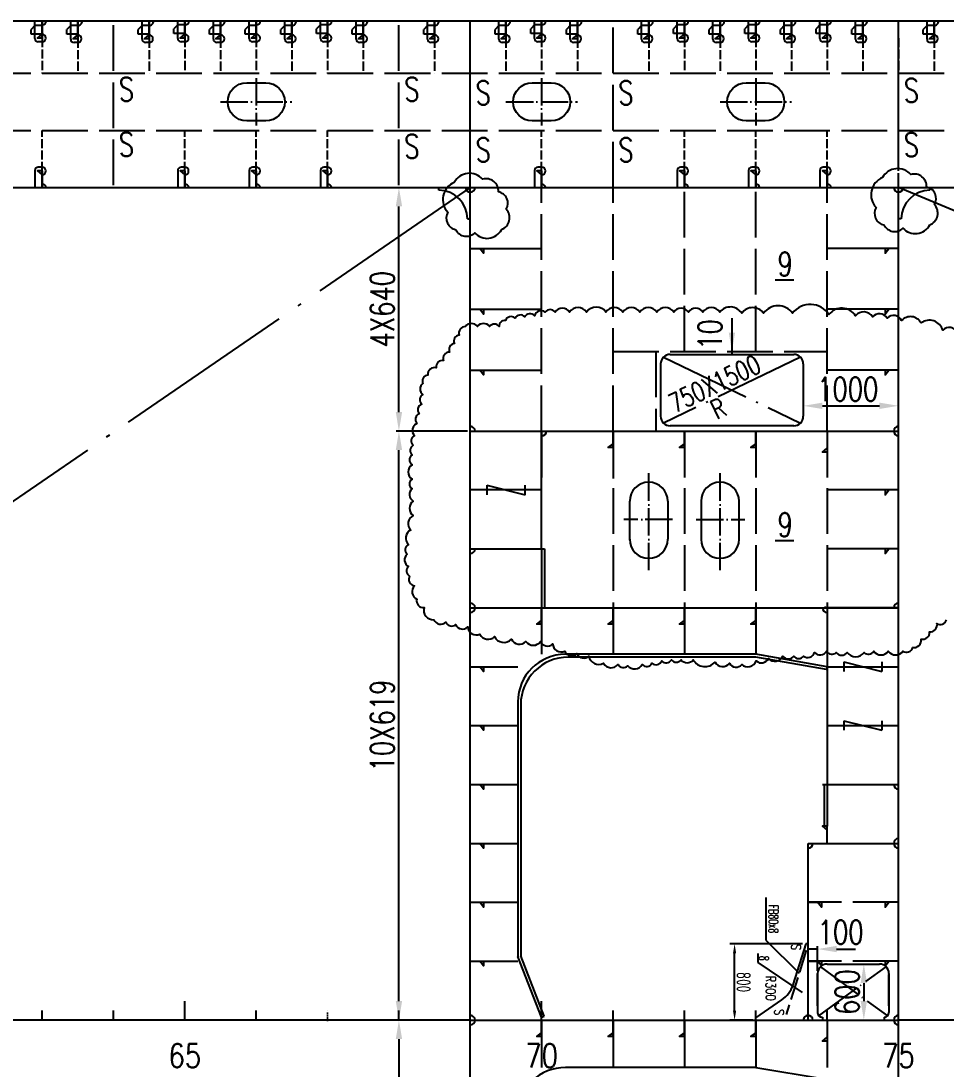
# Model space of a CAD drawing. Extents: x 373818 to 563892, y 592057 to 634257.
# Drawn here: x 472228 to 481950, y 615705 to 626720 of the extents above; entities that cross this region are included whole.
import ezdxf
from ezdxf.enums import TextEntityAlignment as Align

# ---------------------------------------------------------------- set-up
doc = ezdxf.new("R2010")
doc.units = 0
doc.header["$LTSCALE"] = 40
doc.header["$MEASUREMENT"] = 0
for name, pattern in [('ACAD_ISO02W100', [15, 12, -3]), ('ACAD_ISO04W100', [30.5, 24, -3, 0.5, -3]), ('DOT106', [0.6, 0, -0.6])]:
    doc.linetypes.add(name, pattern=pattern)
doc.layers.get('0').update_dxf_attribs({"linetype": 'CONTINUOUS'})
doc.layers.get('DEFPOINTS').update_dxf_attribs({"linetype": 'CONTINUOUS'})
for name, color, linetype in [('01CONTINUOUS', 2, 'CONTINUOUS'), ('16LOCK', 9, 'DOT106'), ('C-CEN', 4, 'ACAD_ISO04W100'), ('C-CON', 4, 'CONTINUOUS'), ('C-DAS', 4, 'ACAD_ISO02W100'), ('FRAME', 7, 'CONTINUOUS'), ('MODIFY', 7, 'CONTINUOUS'), ('Y-CON', 2, 'CONTINUOUS'), ('Y-DAS', 2, 'ACAD_ISO02W100')]:
    doc.layers.add(name, color=color, linetype=linetype)
doc.styles.add('isocp', font='isocp.shx', dxfattribs={"width": 0.75, "height": 150, "bigfont": 'hzdx.shx'})
doc.styles.add('ROMANS', font='romans.shx', dxfattribs={"width": 0.75, "height": 250, "bigfont": 'hzdx.shx'})
doc.dimstyles.new('DM-100', dxfattribs={"dimscale": 0, "dimtxt": 250, "dimasz": 200, "dimexe": 30, "dimexo": 30, "dimgap": 50, "dimtad": 1, "dimdec": 0, "dimzin": 0, "dimdsep": 46, "dimtxsty": 'ROMANS', "dimcen": 0, "dimclrd": 1, "dimclre": 1, "dimclrt": 1, "dimadec": 0, "dimazin": 0, "dimtfac": 1, "dimtdec": 0, "dimtmove": 0, "dimatfit": 3, "dimfxl": 1, "dimtolj": 1, "dimtzin": 0, "dimarcsym": 0})
doc.dimstyles.new('DM-50', dxfattribs={"dimscale": 50, "dimtxt": 1, "dimasz": 2.5, "dimexe": 1, "dimexo": 1, "dimgap": 1, "dimtad": 1, "dimdec": 0, "dimdsep": 46, "dimtxsty": 'ROMANS', "dimblk1": 'CLOSEDBLANK', "dimblk2": 'CLOSEDBLANK', "dimcen": 0, "dimclrd": 1, "dimclre": 1, "dimclrt": 1, "dimadec": 0, "dimazin": 0, "dimtfac": 1, "dimtdec": 0, "dimtmove": 0, "dimatfit": 3, "dimldrblk": 'CLOSEDBLANK', "dimfxl": 1, "dimtolj": 1, "dimarcsym": 0})

# ---------------------------------------------------------------- blocks, each defined once
blk = doc.blocks.new('A$C3512239F')
at = {"color": 7, "linetype": 'Continuous'}
for p, q in [((475, 450), (275, 450)), ((275, 50), (475, 50))]:
    blk.add_line(p, q, dxfattribs=at)
at = {"color": 7, "linetype": 'ACAD_ISO04W100', "ltscale": 0.3}
for p, q in [((375, 0), (375, 500)), ((0, 250), (750, 250))]:
    blk.add_line(p, q, dxfattribs=at)
at = {"color": 7, "linetype": 'Continuous'}
for centre, start, end in [((275, 250), 90, 270), ((475, 250), 270, 90)]:
    blk.add_arc(centre, 200, start, end, dxfattribs=at)
blk = doc.blocks.new('*D59')
at = {"color": 1, "linetype": 'ByBlock', "transparency": 16777216}
for p, q in [((476920, 623554), (476170, 623554)), ((476200, 617564), (476200, 623354))]:
    blk.add_line(p, q, dxfattribs=at)
for points in [[(476167, 623354), (476234, 623354), (476200, 623554)], [(476167, 617564), (476234, 617564), (476200, 617364)]]:
    blk.add_solid(points, dxfattribs=at)
at = {"layer": 'DEFPOINTS', "color": 0, "linetype": 'ByBlock', "transparency": 16777216}
for p in [(476200, 623554), (476950, 623554), (476200, 617364)]:
    blk.add_point(p, dxfattribs=at)
at = {"color": 1, "linetype": 'ByBlock', "transparency": 16777216, "insert": (476025, 620459), "char_height": 250, "attachment_point": 5, "rotation": 90, "style": 'ROMANS'}
blk.add_mtext('\\A1;10X619', dxfattribs=at)
blk = doc.blocks.new('*D60')
at = {"color": 1, "linetype": 'ByBlock', "transparency": 16777216}
blk.add_line((476200, 623754), (476200, 625914), dxfattribs=at)
for points in [[(476167, 625914), (476234, 625914), (476200, 626114)], [(476167, 623754), (476234, 623754), (476200, 623554)]]:
    blk.add_solid(points, dxfattribs=at)
at = {"layer": 'DEFPOINTS', "color": 0, "linetype": 'ByBlock', "transparency": 16777216}
for p in [(476200, 626114), (476200, 626114), (476200, 623554)]:
    blk.add_point(p, dxfattribs=at)
at = {"color": 1, "linetype": 'ByBlock', "transparency": 16777216, "insert": (476025, 624834), "char_height": 250, "attachment_point": 5, "rotation": 90, "style": 'ROMANS'}
blk.add_mtext('\\A1;4X640', dxfattribs=at)
blk = doc.blocks.new('*D62')
at = {"color": 1, "linetype": 'ByBlock', "transparency": 16777216}
for p, q in [((476200, 617164), (476200, 611374)), ((476920, 611174), (476170, 611174))]:
    blk.add_line(p, q, dxfattribs=at)
for points in [[(476167, 617164), (476234, 617164), (476200, 617364)], [(476167, 611374), (476234, 611374), (476200, 611174)]]:
    blk.add_solid(points, dxfattribs=at)
at = {"layer": 'DEFPOINTS', "color": 0, "linetype": 'ByBlock', "transparency": 16777216}
for p in [(476200, 617364), (476200, 611174), (476950, 611174)]:
    blk.add_point(p, dxfattribs=at)
at = {"color": 1, "linetype": 'ByBlock', "transparency": 16777216, "insert": (476025, 614269), "char_height": 250, "attachment_point": 5, "rotation": 90, "style": 'ROMANS'}
blk.add_mtext('\\A1;10X619', dxfattribs=at)
blk = doc.blocks.new('*D234')
at = {"color": 0, "lineweight": -2, "transparency": 16777216}
for p, q in [((714948, 702720), (714948, 701958)), ((715748, 702200), (715748, 701958)), ((715648, 702008), (715048, 702008))]:
    blk.add_line(p, q, dxfattribs=at)
at = {"color": 0, "transparency": 16777216}
for points in [[(715048, 702025), (715048, 701991), (714948, 702008)], [(715648, 702025), (715648, 701991), (715748, 702008)]]:
    blk.add_solid(points, dxfattribs=at)
at = {"layer": 'DEFPOINTS', "color": 0, "transparency": 16777216}
for p in [(714948, 702750), (715748, 702230), (714948, 702008)]:
    blk.add_point(p, dxfattribs=at)
at = {"color": 0, "transparency": 16777216, "insert": (715348, 702103), "char_height": 150, "attachment_point": 5, "style": 'isocp'}
blk.add_mtext('\\A1;800', dxfattribs=at)
blk = doc.blocks.new('_CLOSEDBLANK')
at = {"color": 0, "linetype": 'ByBlock'}
for p, q in [((-1, 0.2), (0, 0)), ((-1, 0.2), (-1, -0.2)), ((0, 0), (-1, -0.2))]:
    blk.add_line(p, q, dxfattribs=at)
blk = doc.blocks.new('A$C228C6B16')
for p, q in [((488.8, 822.2), (488.8, 797.2)), ((488.8, 797.2), (919.2, 662.7)), ((449.4, 378.1), (795.2, 727.7)), ((684.2, 293.6), (997.8, 758.4)), ((1263.8, 272.2), (1077.6, 545.4)), ((0, 378.1), (449.4, 378.1)), ((589.1, 293.6), (684.2, 293.6)), ((1288.8, 272.2), (1263.8, 272.2))]:
    blk.add_line(p, q)
for centre, radius, start, end in [((1288.8, 822.2), 50, 180, 270), ((829.7, 376.4), 300, 34.28688, 72.64598)]:
    blk.add_arc(centre, radius, start, end)
at = {"layer": 'C-DAS', "ltscale": 0.5}
blk.add_line((555.7, 802.5), (1229.4, 592), dxfattribs=at)
at = {"style": 'ROMANS'}
for s, width, p in [('S', 0.75, (522.7, 696.8)), ('S', 0.75, (1208, 518.4)), ('FB80x8', 0.6, (227.2, 458.2)), ('R300', 0.75, (954, 429.6)), ('8', 0.6, (639.5, 358.9))]:
    blk.add_text(s, height=100, dxfattribs=dict(at, width=width)).set_placement(p, align=Align.MIDDLE_CENTER)
dim = blk.add_linear_dim(base=(488.8, 50), p1=(1288.8, 272.2), p2=(488.8, 792.2), dimstyle='DM-50', override={"dimscale": 1})
dim.commit()
dim.dimension.update_dxf_attribs({"geometry": '*D234', "text_midpoint": (888.8, 145), "insert": (-714458.9, -701958.1)})

msp = doc.modelspace()

# ---------------------------------------------------------------- linework, layer by layer
at = {"color": 7, "ltscale": 0.2}
for p, q in [((472375.3, 626671.7), (472335.3, 626631.7)), ((472335.3, 626582.2), (472335.3, 626631.7)), ((472375.3, 626534.9), (472375.3, 626713.1)), ((472450.3, 626671.7), (472375.3, 626671.7)), ((472750.3, 626671.7), (472710.3, 626631.7)), ((472710.3, 626582.2), (472710.3, 626631.7)), ((472750.3, 626527.7), (472750.3, 626719.9)), ((472825.3, 626671.7), (472750.3, 626671.7)), ((473500.3, 626671.7), (473460.3, 626631.7)), ((473460.3, 626582.2), (473460.3, 626631.7)), ((473500.3, 626527.7), (473500.3, 626719.9)), ((473575.3, 626671.7), (473500.3, 626671.7)), ((473875.3, 626678.8), (473835.3, 626638.8)), ((473835.3, 626589.3), (473835.3, 626638.8)), ((473875.3, 626534.8), (473875.3, 626713)), ((473950.3, 626678.8), (473875.3, 626678.8)), ((474250.3, 626671.7), (474210.3, 626631.7)), ((474210.3, 626582.2), (474210.3, 626631.7)), ((474250.3, 626527.7), (474250.3, 626719.9)), ((474325.3, 626671.7), (474250.3, 626671.7)), ((474625.3, 626671.7), (474585.3, 626631.7)), ((474585.3, 626582.2), (474585.3, 626631.7)), ((474625.3, 626534.8), (474625.3, 626713)), ((474700.3, 626671.7), (474625.3, 626671.7)), ((475000.3, 626671.7), (474960.3, 626631.7)), ((474960.3, 626582.2), (474960.3, 626631.7)), ((475000.3, 626527.7), (475000.3, 626719.9)), ((475075.3, 626671.7), (475000.3, 626671.7)), ((475375.3, 626678.8), (475335.3, 626638.8)), ((475335.3, 626589.3), (475335.3, 626638.8)), ((475375.3, 626534.8), (475375.3, 626713.1)), ((475450.3, 626678.8), (475375.3, 626678.8)), ((475750.3, 626671.7), (475710.3, 626631.7)), ((475710.3, 626582.2), (475710.3, 626631.7)), ((475750.3, 626527.7), (475750.3, 626719.9)), ((475825.3, 626671.7), (475750.3, 626671.7)), ((476500.3, 626671.7), (476460.3, 626631.7)), ((476460.3, 626582.2), (476460.3, 626631.7)), ((476500.3, 626527.7), (476500.3, 626719.9)), ((476575.3, 626671.7), (476500.3, 626671.7)), ((477250.3, 626671.7), (477210.3, 626631.7)), ((477210.3, 626582.2), (477210.3, 626631.7)), ((477250.3, 626527.7), (477250.3, 626719.9)), ((477325.3, 626671.7), (477250.3, 626671.7)), ((477625.3, 626678.9), (477585.3, 626638.9)), ((477585.3, 626589.3), (477585.3, 626638.9)), ((477625.3, 626534.9), (477625.3, 626713.1)), ((477700.3, 626678.9), (477625.3, 626678.9)), ((478000.3, 626671.7), (477960.3, 626631.7)), ((477960.3, 626582.2), (477960.3, 626631.7)), ((478000.3, 626527.7), (478000.3, 626719.9)), ((478075.3, 626671.7), (478000.3, 626671.7)), ((478750.3, 626671.7), (478710.3, 626631.7)), ((478710.3, 626582.2), (478710.3, 626631.7)), ((478750.3, 626527.7), (478750.3, 626719.9)), ((478825.3, 626671.7), (478750.3, 626671.7)), ((479125.3, 626678.9), (479085.3, 626638.9)), ((479085.3, 626589.3), (479085.3, 626638.9)), ((479125.3, 626534.9), (479125.3, 626713.1)), ((479200.3, 626678.9), (479125.3, 626678.9)), ((479500.3, 626671.7), (479460.3, 626631.7)), ((479500.3, 626671.7), (479460.3, 626631.7)), ((479460.3, 626582.2), (479460.3, 626631.7)), ((479460.3, 626582.2), (479460.3, 626631.7)), ((479500.3, 626527.7), (479500.3, 626719.9)), ((479500.3, 626527.7), (479500.3, 626719.9)), ((479575.3, 626671.7), (479500.3, 626671.7)), ((479575.3, 626671.7), (479500.3, 626671.7)), ((479875.3, 626678.9), (479835.3, 626638.9)), ((479835.3, 626589.3), (479835.3, 626638.9)), ((479875.3, 626534.9), (479875.3, 626713.1)), ((479950.3, 626678.9), (479875.3, 626678.9)), ((480250.3, 626671.7), (480210.3, 626631.7)), ((480210.3, 626582.2), (480210.3, 626631.7)), ((480250.3, 626527.7), (480250.3, 626719.9)), ((480325.3, 626671.7), (480250.3, 626671.7)), ((480625.3, 626678.9), (480585.3, 626638.9)), ((480585.3, 626589.3), (480585.3, 626638.9)), ((480625.3, 626534.9), (480625.3, 626713.1)), ((480700.3, 626678.9), (480625.3, 626678.9)), ((481000.3, 626671.7), (480960.3, 626631.7)), ((481000.3, 626671.7), (480960.3, 626631.7)), ((480960.3, 626582.2), (480960.3, 626631.7)), ((480960.3, 626582.2), (480960.3, 626631.7)), ((481000.3, 626527.7), (481000.3, 626719.9)), ((481000.3, 626527.7), (481000.3, 626719.9)), ((481075.3, 626671.7), (481000.3, 626671.7)), ((481075.3, 626671.7), (481000.3, 626671.7)), ((481750.3, 626671.7), (481710.3, 626631.7)), ((481750.3, 626671.7), (481710.3, 626631.7)), ((481710.3, 626582.2), (481710.3, 626631.7)), ((481710.3, 626582.2), (481710.3, 626631.7)), ((481750.3, 626527.7), (481750.3, 626719.9)), ((481750.3, 626527.7), (481750.3, 626719.9)), ((481825.3, 626671.7), (481750.3, 626671.7)), ((481825.3, 626671.7), (481750.3, 626671.7)), ((472450.3, 626582.2), (472335.3, 626582.2)), ((472825.3, 626582.2), (472710.3, 626582.2)), ((473575.3, 626582.2), (473460.3, 626582.2)), ((473950.3, 626589.3), (473835.3, 626589.3)), ((474325.3, 626582.2), (474210.3, 626582.2)), ((474700.3, 626582.2), (474585.3, 626582.2)), ((475075.3, 626582.2), (474960.3, 626582.2)), ((475450.3, 626589.3), (475335.3, 626589.3)), ((475825.3, 626582.2), (475710.3, 626582.2)), ((476575.3, 626582.2), (476460.3, 626582.2)), ((477325.3, 626582.2), (477210.3, 626582.2)), ((477700.3, 626589.3), (477585.3, 626589.3)), ((478075.3, 626582.2), (477960.3, 626582.2)), ((478825.3, 626582.2), (478710.3, 626582.2)), ((479200.3, 626589.3), (479085.3, 626589.3)), ((479575.3, 626582.2), (479460.3, 626582.2)), ((479575.3, 626582.2), (479460.3, 626582.2)), ((479950.3, 626589.3), (479835.3, 626589.3)), ((480325.3, 626582.2), (480210.3, 626582.2)), ((480700.3, 626589.3), (480585.3, 626589.3)), ((481075.3, 626582.2), (480960.3, 626582.2)), ((481075.3, 626582.2), (480960.3, 626582.2)), ((481825.3, 626582.2), (481710.3, 626582.2)), ((481825.3, 626582.2), (481710.3, 626582.2)), ((472375.3, 625148.1), (472375.3, 624969.9)), ((473875.3, 625148.1), (473875.3, 624969.9)), ((474625.3, 625148.1), (474625.3, 624969.9)), ((475375.3, 625148.1), (475375.3, 624969.9)), ((477625.3, 625148.1), (477625.3, 624969.9)), ((479125.3, 625148.1), (479125.3, 624969.9)), ((479875.3, 625148.1), (479875.3, 624969.9)), ((480625.3, 625148.1), (480625.3, 624969.9))]:
    msp.add_line(p, q, dxfattribs=at)
for p, q in [((472450.3, 626499.9), (472410.3, 626499.9)), ((472825.3, 626492.7), (472785.3, 626492.7)), ((473575.3, 626492.7), (473535.3, 626492.7)), ((473950.3, 626499.8), (473910.3, 626499.8)), ((474325.3, 626492.7), (474285.3, 626492.7)), ((474700.3, 626499.8), (474660.3, 626499.8)), ((475075.3, 626492.7), (475035.3, 626492.7)), ((475450.3, 626499.8), (475410.3, 626499.8)), ((475825.3, 626492.7), (475785.3, 626492.7)), ((476575.3, 626492.7), (476535.3, 626492.7)), ((477325.3, 626492.7), (477285.3, 626492.7)), ((477700.3, 626499.9), (477660.3, 626499.9)), ((478075.3, 626492.7), (478035.3, 626492.7)), ((478825.3, 626492.7), (478785.3, 626492.7)), ((479200.3, 626499.9), (479160.3, 626499.9)), ((479575.3, 626492.7), (479535.3, 626492.7)), ((479575.3, 626492.7), (479535.3, 626492.7)), ((479950.3, 626499.9), (479910.3, 626499.9)), ((480325.3, 626492.7), (480285.3, 626492.7)), ((480700.3, 626499.9), (480660.3, 626499.9)), ((481075.3, 626492.7), (481035.3, 626492.7)), ((481075.3, 626492.7), (481035.3, 626492.7)), ((481825.3, 626492.7), (481785.3, 626492.7)), ((481825.3, 626492.7), (481785.3, 626492.7)), ((472450.3, 625183.1), (472410.3, 625183.1)), ((473950.3, 625183.1), (473910.3, 625183.1)), ((474700.3, 625183.1), (474660.3, 625183.1)), ((475450.3, 625183.1), (475410.3, 625183.1)), ((477700.3, 625183.1), (477660.3, 625183.1)), ((479200.3, 625183.1), (479160.3, 625183.1)), ((479950.3, 625183.1), (479910.3, 625183.1)), ((480700.3, 625183.1), (480660.3, 625183.1)), ((476620.3, 624939.9), (476620.3, 624969.9)), ((481780.3, 624939.9), (481780.3, 624969.9)), ((476920.3, 624639.9), (476950.3, 624639.9)), ((481480.3, 624639.9), (481450.3, 624639.9)), ((480154.9, 624000.1), (480350.5, 624000.1)), ((479050.3, 623214.9), (480350.3, 623214.9)), ((478950.3, 623114.9), (478950.3, 622564.9)), ((480450.3, 623114.9), (480450.3, 622564.9)), ((480350.3, 622464.9), (479050.3, 622464.9)), ((480154.9, 621261.3), (480350.5, 621261.3)), ((473950.3, 616219.9), (473950.3, 616419.9)), ((477700.3, 616219.9), (477700.3, 616419.9)), ((481450.3, 616219.9), (481450.3, 616419.9)), ((472450.3, 616219.9), (472450.3, 616319.9)), ((473200.3, 616219.9), (473200.3, 616319.9)), ((474700.3, 616219.9), (474700.3, 616319.9)), ((476200.3, 616219.9), (476200.3, 616319.9)), ((476950.3, 616219.9), (476950.3, 616319.9)), ((478450.3, 616219.9), (478450.3, 616319.9)), ((479200.3, 616219.9), (479200.3, 616319.9)), ((479950.3, 616219.9), (479950.3, 616319.9)), ((480700.3, 616219.9), (480700.3, 616319.9)), ((476950.3, 616219.9), (451450.3, 616219.9)), ((523450.3, 616219.9), (481450.3, 616219.9))]:
    msp.add_line(p, q)
at = {"color": 1, "linetype": 'ByBlock'}
for p, q in [((479700, 623596.2), (479700, 623214.9)), ((480650.3, 622675.3), (481250.3, 622675.3)), ((480600.3, 616966.2), (480500.3, 616966.2)), ((480600.3, 616966.2), (480500.3, 616966.2)), ((480600.3, 616738.9), (480600.3, 616996.2)), ((480800.3, 616966.2), (481000.3, 616966.2)), ((481086.4, 616608.9), (481086.4, 616419.9))]:
    msp.add_line(p, q, dxfattribs=at)
at = {"color": 7, "linetype": 'ACAD_ISO04W100', "ltscale": 0.3}
for p, q in [((478825.3, 620946.4), (478825.3, 622001.8)), ((479575.3, 620946.4), (479575.3, 622001.8)), ((479076, 621481.4), (478564, 621481.4)), ((479324.6, 621481.4), (479836.6, 621481.4))]:
    msp.add_line(p, q, dxfattribs=at)
at = {"color": 7, "linetype": 'Continuous'}
for p, q in [((478625.3, 621262.7), (478625.3, 621672.8)), ((479025.3, 621672.8), (479025.3, 621272.8)), ((479375.3, 621672.8), (479375.3, 621272.8)), ((479775.3, 621262.7), (479775.3, 621672.8))]:
    msp.add_line(p, q, dxfattribs=at)
at = {"color": 7, "ltscale": 0.2}
for centre, start, end in [((472450.3, 626723.9), 270, 354.90054), ((472825.3, 626716.7), 270, 4.02245), ((473575.3, 626716.7), 270, 4.02245), ((473950.3, 626723.8), 270, 354.96169), ((474325.3, 626716.7), 270, 4.02245), ((474700.3, 626723.8), 270, 354.96117), ((475075.3, 626716.7), 270, 4.02245), ((475450.3, 626723.8), 270, 354.94793), ((475825.3, 626716.7), 270, 4.02245), ((476575.3, 626716.7), 270, 4.02245), ((477325.3, 626716.7), 270, 4.02245), ((477700.3, 626723.9), 270, 354.892), ((478075.3, 626716.7), 270, 4.02245), ((478825.3, 626716.7), 270, 4.02245), ((479200.3, 626723.9), 270, 354.88799), ((479575.3, 626716.7), 270, 4.02245), ((479575.3, 626716.7), 270, 4.02245), ((479950.3, 626723.9), 270, 354.88799), ((480325.3, 626716.7), 270, 4.02245), ((480700.3, 626723.9), 270, 354.88799), ((481075.3, 626716.7), 270, 4.02245), ((481075.3, 626716.7), 270, 4.02245), ((481825.3, 626716.7), 270, 4.02245), ((481825.3, 626716.7), 270, 4.02245), ((472450.3, 624959.1), 13.8726, 90), ((473950.3, 624959.1), 13.8726, 90), ((474700.3, 624959.1), 13.8726, 90), ((475450.3, 624959.1), 13.8726, 90), ((477700.3, 624959.1), 13.8726, 90), ((479200.3, 624959.1), 13.8726, 90), ((479950.3, 624959.1), 13.8726, 90), ((480700.3, 624959.1), 13.8726, 90)]:
    msp.add_arc(centre, 45, start, end, dxfattribs=at)
for centre, radius, start, end in [((472410.3, 626534.9), 35, 180, 270), ((472450.3, 626539.9), 40, 270, 90), ((472785.3, 626527.7), 35, 180, 270), ((472825.3, 626532.7), 40, 270, 90), ((473535.3, 626527.7), 35, 180, 270), ((473575.3, 626532.7), 40, 270, 90), ((473910.3, 626534.8), 35, 180, 270), ((473950.3, 626539.8), 40, 270, 90), ((474285.3, 626527.7), 35, 180, 270), ((474325.3, 626532.7), 40, 270, 90), ((474660.3, 626534.8), 35, 180, 270), ((474700.3, 626539.8), 40, 270, 90), ((475035.3, 626527.7), 35, 180, 270), ((475075.3, 626532.7), 40, 270, 90), ((475410.3, 626534.8), 35, 180, 270), ((475450.3, 626539.8), 40, 270, 90), ((475785.3, 626527.7), 35, 180, 270), ((475825.3, 626532.7), 40, 270, 90), ((476535.3, 626527.7), 35, 180, 270), ((476575.3, 626532.7), 40, 270, 90), ((477285.3, 626527.7), 35, 180, 270), ((477325.3, 626532.7), 40, 270, 90), ((477660.3, 626534.9), 35, 180, 270), ((477700.3, 626539.9), 40, 270, 90), ((478035.3, 626527.7), 35, 180, 270), ((478075.3, 626532.7), 40, 270, 90), ((478785.3, 626527.7), 35, 180, 270), ((478825.3, 626532.7), 40, 270, 90), ((479160.3, 626534.9), 35, 180, 270), ((479200.3, 626539.9), 40, 270, 90), ((479535.3, 626527.7), 35, 180, 270), ((479535.3, 626527.7), 35, 180, 270), ((479575.3, 626532.7), 40, 270, 90), ((479575.3, 626532.7), 40, 270, 90), ((479910.3, 626534.9), 35, 180, 270), ((479950.3, 626539.9), 40, 270, 90), ((480285.3, 626527.7), 35, 180, 270), ((480325.3, 626532.7), 40, 270, 90), ((480660.3, 626534.9), 35, 180, 270), ((480700.3, 626539.9), 40, 270, 90), ((481035.3, 626527.7), 35, 180, 270), ((481035.3, 626527.7), 35, 180, 270), ((481075.3, 626532.7), 40, 270, 90), ((481075.3, 626532.7), 40, 270, 90), ((481785.3, 626527.7), 35, 180, 270), ((481785.3, 626527.7), 35, 180, 270), ((481825.3, 626532.7), 40, 270, 90), ((481825.3, 626532.7), 40, 270, 90), ((472410.3, 625148.1), 35, 90, 180), ((472450.3, 625143.1), 40, 270, 90), ((473910.3, 625148.1), 35, 90, 180), ((473950.3, 625143.1), 40, 270, 90), ((474660.3, 625148.1), 35, 90, 180), ((474700.3, 625143.1), 40, 270, 90), ((475410.3, 625148.1), 35, 90, 180), ((475450.3, 625143.1), 40, 270, 90), ((477660.3, 625148.1), 35, 90, 180), ((477700.3, 625143.1), 40, 270, 90), ((479160.3, 625148.1), 35, 90, 180), ((479200.3, 625143.1), 40, 270, 90), ((479910.3, 625148.1), 35, 90, 180), ((479950.3, 625143.1), 40, 270, 90), ((480660.3, 625148.1), 35, 90, 180), ((480700.3, 625143.1), 40, 270, 90), ((476620.3, 624639.9), 300, 0, 90), ((481780.3, 624639.9), 300, 90, 180), ((479050.3, 623114.9), 100, 90, 180), ((480350.3, 623114.9), 100, 0, 90), ((479050.3, 622564.9), 100, 180, 270), ((480350.3, 622564.9), 100, 270, 0)]:
    msp.add_arc(centre, radius, start, end)
at = {"color": 7, "linetype": 'Continuous'}
for centre, start, end in [((478825.3, 621672.8), 0, 180), ((479575.3, 621672.8), 360, 180), ((478825.3, 621272.8), 180, 0), ((479575.3, 621272.8), 180, 360)]:
    msp.add_arc(centre, 200, start, end, dxfattribs=at)
at = {"color": 1, "linetype": 'ByBlock'}
for points in [[(479666.7, 623444.9), (479733.3, 623444.9), (479700, 623244.9)], [(480650.3, 622708.6), (480650.3, 622642), (480450.3, 622675.3)], [(481250.3, 622708.6), (481250.3, 622642), (481450.3, 622675.3)], [(480800.3, 616999.5), (480800.3, 616932.9), (480600.3, 616966.2)], [(481053.1, 616608.9), (481119.7, 616608.9), (481086.4, 616808.9)], [(481053.1, 616419.9), (481119.7, 616419.9), (481086.4, 616219.9)]]:
    msp.add_solid(points, dxfattribs=at)
at = {"layer": '01CONTINUOUS'}
for p, q in [((455541.2, 626719.9), (524571.7, 626719.9)), ((476950.3, 605719.9), (476950.3, 626719.9)), ((481450.3, 607469.9), (481450.3, 625119.9)), ((450690.3, 624969.9), (526450.3, 624969.9)), ((451450.3, 624969.9), (526450.3, 624969.9)), ((477090.3, 624329.9), (477700.3, 624329.9)), ((481350.3, 624329.9), (480700.3, 624329.9)), ((477090.3, 623689.9), (477700.3, 623689.9)), ((481350.3, 623689.9), (480700.3, 623689.9)), ((477090.3, 623049.9), (477700.3, 623049.9)), ((481350.3, 623049.9), (480700.3, 623049.9)), ((476950.3, 622409.9), (481450.3, 622409.9)), ((477700.3, 621171.9), (477700.3, 622409.9)), ((477700.3, 622409.9), (477700.3, 621920.9)), ((477700.3, 622409.9), (477700.3, 621920.9)), ((478450.3, 622409.9), (478450.3, 621909.9)), ((480700.3, 622409.9), (480700.3, 621920.9)), ((477700.3, 622236.7), (477700.3, 621920.9)), ((477700.3, 622236.7), (477700.3, 621920.9)), ((478450.3, 622236.7), (478450.3, 621909.9)), ((479200.3, 622236.7), (479200.3, 621920.9)), ((479950.3, 622236.7), (479950.3, 621920.9)), ((477700.3, 621790.9), (476950.3, 621790.9)), ((481350.3, 621790.9), (480700.3, 621790.9)), ((476950.3, 621171.9), (477700.3, 621171.9)), ((476950.3, 621171.9), (477700.3, 621171.9)), ((476950.3, 621171.9), (477700.3, 621171.9)), ((481350.3, 621171.9), (480700.3, 621171.9)), ((476950.3, 620552.9), (481450.3, 620552.9)), ((477700.3, 620552.9), (477700.3, 620063.9)), ((478450.3, 620552.9), (478450.3, 620063.9)), ((480700.3, 620552.9), (480700.3, 618695.9)), ((481450.3, 620552.9), (480700.3, 620552.9)), ((480700.3, 620552.9), (480700.3, 620063.9)), ((477700.3, 620379.7), (477700.3, 620063.9)), ((478450.3, 620379.7), (478450.3, 620063.9)), ((479200.3, 620379.7), (479200.3, 620063.9)), ((479950.3, 620379.7), (479950.3, 620063.9)), ((476950.3, 619933.9), (477450.3, 619933.9)), ((480700.3, 619933.9), (481450.3, 619933.9)), ((476950.3, 619314.9), (477450.3, 619314.9)), ((480700.3, 619314.9), (481450.3, 619314.9)), ((476950.3, 618695.9), (477450.3, 618695.9)), ((480650.3, 618695.9), (481450.3, 618695.9)), ((476950.3, 618076.9), (477450.3, 618076.9)), ((480500.3, 616219.9), (480500.3, 618076.9)), ((480500.3, 618076.9), (481450.3, 618076.9)), ((476950.3, 617457.9), (477450.3, 617457.9)), ((476950.3, 616838.9), (477450.3, 616838.9)), ((476950.3, 616219.9), (481450.3, 616219.9)), ((477700.3, 616219.9), (477700.3, 615719.9)), ((478450.3, 616219.9), (478450.3, 615719.9)), ((480700.3, 616219.9), (480700.3, 615719.9)), ((477700.3, 616046.7), (477700.3, 615719.9)), ((478450.3, 616046.7), (478450.3, 615719.9)), ((479200.3, 616046.7), (479200.3, 615719.9)), ((479950.3, 616046.7), (479950.3, 615719.9))]:
    msp.add_line(p, q, dxfattribs=at)
msp.add_lwpolyline([(448615.2, 626143.5), (449600.3, 626312.8), (451164.8, 626509.5), (451228.2, 626515.9), (452850.3, 626643), (453803, 626688.3), (455541.2, 626719.9), (459350.3, 626719.9), (465850.3, 626719.9), (476450.3, 626719.9), (515850.3, 626719.9)], dxfattribs=at)
at = {"layer": '16LOCK'}
msp.add_line((475450.3, 616219.9), (475450.3, 616319.9), dxfattribs=at)
at = {"layer": 'C-CEN', "ltscale": 2}
for p, q in [((476950.3, 624969.9), (451450.3, 607469.9)), ((523450.3, 607469.9), (481450.3, 624969.9))]:
    msp.add_line(p, q, dxfattribs=at)
at = {"layer": 'C-CEN'}
for p, q in [((480421, 623185.6), (478979.6, 622494.2)), ((478979.6, 623185.6), (480421, 622494.2))]:
    msp.add_line(p, q, dxfattribs=at)
at = {"layer": 'C-CEN', "ltscale": 0.5}
for p, q in [((480615, 616264.5), (481321, 616779.6)), ((480629.6, 616779.6), (481335.7, 616264.5))]:
    msp.add_line(p, q, dxfattribs=at)
at = {"layer": 'C-CON'}
for p, q in [((477125.3, 621840.9), (477525.3, 621740.9)), ((477125.3, 621840.9), (477125.3, 621740.9)), ((477525.3, 621740.9), (477525.3, 621840.9)), ((477700.3, 621171.9), (477700.3, 620552.9)), ((477700.3, 621171.9), (477730.3, 621171.9)), ((477730.3, 621171.9), (477730.3, 620552.9)), ((480672.4, 620563.9), (480700.3, 620552.9)), ((479950.3, 620063.9), (477950.3, 620063.9)), ((479950.3, 620033.9), (477980.3, 620033.9)), ((480700.3, 619933.9), (479950.3, 620063.9)), ((480695.3, 619904.8), (479950.3, 620033.9)), ((480700.3, 619933.9), (480695.3, 619904.8)), ((480875.3, 619983.9), (480875.3, 619883.9)), ((480875.3, 619983.9), (481275.3, 619883.9)), ((481275.3, 619983.9), (481275.3, 619883.9)), ((477450.3, 619563.9), (477450.3, 616888.9)), ((477480.3, 619533.9), (477480.3, 616894.4)), ((480875.3, 619364.9), (481275.3, 619264.9)), ((480875.3, 619364.9), (480875.3, 619264.9)), ((481275.3, 619364.9), (481275.3, 619264.9)), ((480670.3, 618695.9), (480670.3, 618256.9)), ((480700.3, 618695.9), (480700.3, 618256.9)), ((477700.3, 616249.9), (477450.3, 616888.9)), ((477728.3, 616260.6), (477480.3, 616894.4)), ((480600.3, 616369.9), (480600.3, 616708.9)), ((480600.3, 616708.9), (480600.3, 616299.9)), ((480700.3, 616808.9), (481250.3, 616808.9)), ((481350.3, 616708.9), (481350.3, 616299.9)), ((481350.3, 616369.9), (481350.3, 616698.9)), ((477700.3, 616249.9), (477728.3, 616260.6)), ((480650.3, 616249.9), (480650.3, 616219.9)), ((481300.3, 616249.9), (481300.3, 616219.9)), ((479950.3, 615719.9), (477950.3, 615719.9)), ((479950.3, 615719.9), (480670.3, 615600.9))]:
    msp.add_line(p, q, dxfattribs=at)
for centre, radius, start, end in [((476950.3, 624969.9), 50, 180, 0), ((481450.3, 624969.9), 50, 180, 0), ((476950.3, 622409.9), 50, 0, 90), ((481450.3, 622409.9), 50, 90, 270), ((477700.3, 622409.9), 50, 270, 360), ((476950.3, 621171.9), 50, 270, 360), ((476950.3, 620552.9), 50, 270, 90), ((481450.3, 620552.9), 50, 90, 180), ((480700.3, 620552.9), 50, 180, 270), ((477950.3, 619563.9), 500, 90, 180), ((477980.3, 619533.9), 500, 90, 180), ((481450.3, 618695.9), 50, 180, 270), ((480500.3, 618076.9), 50, 270, 0), ((481450.3, 618076.9), 50, 90, 270), ((480700.3, 616708.9), 100, 90, 180), ((481250.3, 616708.9), 100, 0, 90), ((476950.3, 616219.9), 50, 270, 90), ((480500.3, 616219.9), 50, 360, 90), ((480650.3, 616299.9), 50, 180, 270), ((481300.3, 616299.9), 50, 270, 0), ((481450.3, 616219.9), 50, 90, 270), ((477941, 615229.3), 490.7, 88.91541, 179.81012)]:
    msp.add_arc(centre, radius, start, end, dxfattribs=at)
at = {"layer": 'C-DAS'}
for p, q in [((451450.3, 626169.9), (527200.3, 626169.9)), ((451450.3, 625569.9), (532450.3, 625569.9)), ((477700.3, 622409.9), (477700.3, 624969.9)), ((478450.3, 622409.9), (478450.3, 624969.9)), ((479200.3, 623244.9), (479200.3, 624969.9)), ((479950.3, 623244.9), (479950.3, 624969.9)), ((480700.3, 622409.9), (480700.3, 624969.9)), ((478450.3, 623244.9), (480700.3, 623244.9)), ((478900.3, 623244.9), (478900.3, 622409.9)), ((478450.3, 622409.9), (478450.3, 620552.9)), ((479200.3, 622409.9), (479200.3, 620552.9)), ((479950.3, 622409.9), (479950.3, 620552.9)), ((480700.3, 622409.9), (480700.3, 620552.9)), ((481450.3, 617457.9), (480500.3, 617457.9)), ((481450.3, 616838.9), (480500.3, 616838.9))]:
    msp.add_line(p, q, dxfattribs=at)
at = {"layer": 'DEFPOINTS', "color": 0, "linetype": 'ByBlock'}
msp.add_point((480600.3, 616708.9), dxfattribs=at)
at = {"layer": 'MODIFY', "color": 1, "linetype": 'Continuous'}
for points in [[(477279.1, 624526.5, 0.5205671), (477328.9, 624741.8, 0.5205671), (477246, 624923.9, 0.5205671), (477080.1, 625056.4, 0.5205671), (476781.5, 625023.3, 0.5205671), (476715.2, 624708.7, 0.5205671), (476798.1, 624526.5, 0.5205671), (476997.2, 624493.4, 0.5205671), (477279.1, 624526.5)], [(481779.1, 624576.5, 0.5205671), (481828.9, 624791.8, 0.5205671), (481746, 624973.9, 0.5205671), (481580.1, 625106.4, 0.5205671), (481281.5, 625073.3, 0.5205671), (481215.2, 624758.7, 0.5205671), (481298.1, 624576.5, 0.5205671), (481497.2, 624543.4, 0.5205671), (481779.1, 624576.5)]]:
    msp.add_lwpolyline(points, format="xyb", close=True, dxfattribs=at)
msp.add_lwpolyline([(482069.8, 623444.1, 0.5205671), (481917, 623469.6, 0.5205671), (481687.7, 623545.9, 0.5205671), (481483.9, 623571.4, 0.5205671), (481331, 623596.8, 0.5205671), (481178.2, 623609.6, 0.5205671), (480999.8, 623622.3, 0.5205671), (480719.6, 623635, 0.5205671), (480337.5, 623647.8, 0.5205671), (480031.8, 623647.8, 0.5205671), (479802.5, 623647.8, 0.5205671), (479573.2, 623660.5, 0.5205671), (479394.9, 623660.5, 0.5205671), (479242, 623660.5, 0.5205671), (479089.1, 623660.5, 0.5205671), (478910.8, 623660.5, 0.5205671), (478732.5, 623660.5, 0.5205671), (478554.2, 623660.5, 0.5205671), (478375.8, 623660.5, 0.5205671), (478172, 623660.5, 0.5205671), (477993.7, 623660.5, 0.5205671), (477840.8, 623660.5, 0.5205671), (477738.9, 623660.5, 0.5205671), (477624.3, 623622.3, 0.5205671), (477522.4, 623609.6, 0.5205671), (477420.5, 623596.8, 0.5205671), (477318.6, 623571.4, 0.5205671), (477254.9, 623507.7), (477254.9, 623507.7, 0.5205671), (477153, 623507.7, 0.5205671), (477025.6, 623507.7, 0.5205671), (476898.2, 623507.7, 0.5205671), (476834.5, 623418.6, 0.5205671), (476783.6, 623329.5, 0.5205671), (476732.6, 623240.4, 0.5205671), (476668.9, 623151.3, 0.5205671), (476592.5, 623075, 0.5205671), (476503.3, 622998.6, 0.5205671), (476452.4, 622909.5, 0.5205671), (476452.4, 622794.9, 0.5205671), (476439.6, 622693.1, 0.5205671), (476414.2, 622591.3, 0.5205671), (476388.7, 622489.5, 0.5205671), (476363.2, 622362.2, 0.5205671), (476350.5, 622260.4, 0.5205671), (476337.7, 622158.5, 0.5205671), (476337.7, 622056.7, 0.5205671), (476337.7, 621904, 0.5205671), (476337.7, 621802.1, 0.5205671), (476350.5, 621674.8, 0.5205671), (476350.5, 621522.1, 0.5205671), (476325, 621369.4, 0.5205671), (476299.5, 621216.6, 0.5205671), (476286.8, 621114.8, 0.5205671), (476299.5, 620987.5, 0.5205671), (476312.3, 620885.7, 0.5205671), (476363.2, 620783.9, 0.5205671), (476388.7, 620643.8, 0.5205671), (476465.1, 620554.7, 0.5205671), (476567, 620427.5, 0.5205671), (476694.4, 620402, 0.5205671), (476796.3, 620376.5, 0.5205671), (476923.7, 620351.1, 0.5205671), (477051.1, 620274.7, 0.5205671), (477203.9, 620249.3, 0.5205671), (477382.3, 620223.8, 0.5205671), (477535.1, 620198.3, 0.5205671), (477688, 620198.3, 0.5205671), (477815.4, 620172.9, 0.5205671), (477942.7, 620096.5, 0.5205671), (478070.1, 620071.1, 0.5205671), (478197.5, 620045.6, 0.5205671), (478350.3, 619969.2, 0.5205671), (478503.2, 619956.5, 0.5205671), (478605.1, 619943.8, 0.5205671), (478758, 619956.5, 0.5205671), (478859.9, 619969.2, 0.5205671), (478961.8, 619994.7, 0.5205671), (479063.7, 620007.4, 0.5205671), (479165.6, 620007.4, 0.5205671), (479293, 620007.4, 0.5205671), (479522.2, 619982, 0.5205671), (479675.1, 619969.2, 0.5205671), (479802.5, 619956.5, 0.5205671), (479955.3, 619994.7, 0.5205671), (480082.7, 620020.1, 0.5205671), (480235.6, 620045.6, 0.5205671), (480350.2, 620045.6, 0.5205671), (480452.1, 620045.6, 0.5205671), (480566.8, 620083.8, 0.5205671), (480694.1, 620096.5, 0.5205671), (480796, 620083.8, 0.5205671), (480910.7, 620083.8, 0.5205671), (481089, 620083.8, 0.5205671), (481190.9, 620096.5, 0.5205671), (481343.8, 620096.5, 0.5205671), (481496.6, 620096.5, 0.5205671), (481598.5, 620134.7, 0.5205671), (481687.7, 620223.8, 0.5205671), (481776.9, 620300.2, 0.5205671), (481853.3, 620389.3, 0.5205671), (481955.2, 620427.5, 0.5205671)], format="xyb", dxfattribs=at)
at = {"layer": 'Y-CON'}
for p, q in [((472450.3, 626539.9), (472450.3, 626719.9)), ((472825.3, 626532.7), (472825.3, 626719.9)), ((473575.3, 626532.7), (473575.3, 626719.9)), ((473950.3, 626539.8), (473950.3, 626719.8)), ((474325.3, 626532.7), (474325.3, 626719.9)), ((474700.3, 626539.8), (474700.3, 626719.8)), ((475075.3, 626532.7), (475075.3, 626719.9)), ((475450.3, 626539.8), (475450.3, 626719.8)), ((475825.3, 626532.7), (475825.3, 626719.9)), ((476575.3, 626532.7), (476575.3, 626719.9)), ((477325.3, 626532.7), (477325.3, 626719.9)), ((477700.3, 626539.9), (477700.3, 626719.9)), ((478075.3, 626532.7), (478075.3, 626719.9)), ((478825.3, 626532.7), (478825.3, 626719.9)), ((479200.3, 626539.9), (479200.3, 626719.9)), ((479575.3, 626532.7), (479575.3, 626719.9)), ((479575.3, 626532.7), (479575.3, 626719.9)), ((479950.3, 626539.9), (479950.3, 626719.9)), ((480325.3, 626532.7), (480325.3, 626719.9)), ((480700.3, 626539.9), (480700.3, 626719.9)), ((481075.3, 626532.7), (481075.3, 626719.9)), ((481075.3, 626532.7), (481075.3, 626719.9)), ((481450.3, 625144.9), (481450.3, 626719.9)), ((481825.3, 626532.7), (481825.3, 626719.9)), ((481825.3, 626532.7), (481825.3, 626719.9)), ((472450.3, 625143.1), (472450.3, 624969.9)), ((473950.3, 625143.1), (473950.3, 624969.9)), ((474700.3, 625143.1), (474700.3, 624969.9)), ((475450.3, 625143.1), (475450.3, 624969.9)), ((477700.3, 625143.1), (477700.3, 624969.9)), ((479200.3, 625143.1), (479200.3, 624969.9)), ((479950.3, 625143.1), (479950.3, 624969.9)), ((480700.3, 625143.1), (480700.3, 624969.9)), ((478450.3, 622236.7), (478450.3, 622409.9)), ((479200.3, 622236.7), (479200.3, 622409.9)), ((479950.3, 622236.7), (479950.3, 622409.9)), ((477700.3, 620379.7), (477700.3, 620552.9)), ((478450.3, 620379.7), (478450.3, 620552.9)), ((479200.3, 620379.7), (479200.3, 620552.9)), ((479950.3, 620379.7), (479950.3, 620552.9)), ((477700.3, 616046.7), (477700.3, 616219.9)), ((478450.3, 616046.7), (478450.3, 616219.9)), ((479200.3, 616046.7), (479200.3, 616219.9)), ((479950.3, 616046.7), (479950.3, 616219.9))]:
    msp.add_line(p, q, dxfattribs=at)
for points in [[(472450.3, 626719.9), (472450.3, 626539.9), (472400.3, 626539.9), (472450.3, 626579.9)], [(472825.3, 626712.7), (472825.3, 626532.7), (472775.3, 626532.7), (472825.3, 626572.7)], [(473575.3, 626712.7), (473575.3, 626532.7), (473525.3, 626532.7), (473575.3, 626572.7)], [(473950.3, 626719.8), (473950.3, 626539.8), (473900.3, 626539.8), (473950.3, 626579.8)], [(474325.3, 626712.7), (474325.3, 626532.7), (474275.3, 626532.7), (474325.3, 626572.7)], [(474700.3, 626719.8), (474700.3, 626539.8), (474650.3, 626539.8), (474700.3, 626579.8)], [(475075.3, 626712.7), (475075.3, 626532.7), (475025.3, 626532.7), (475075.3, 626572.7)], [(475450.3, 626719.8), (475450.3, 626539.8), (475400.3, 626539.8), (475450.3, 626579.8)], [(475825.3, 626712.7), (475825.3, 626532.7), (475775.3, 626532.7), (475825.3, 626572.7)], [(476575.3, 626712.7), (476575.3, 626532.7), (476525.3, 626532.7), (476575.3, 626572.7)], [(477325.3, 626712.7), (477325.3, 626532.7), (477275.3, 626532.7), (477325.3, 626572.7)], [(477700.3, 626719.9), (477700.3, 626539.9), (477650.3, 626539.9), (477700.3, 626579.9)], [(478075.3, 626712.7), (478075.3, 626532.7), (478025.3, 626532.7), (478075.3, 626572.7)], [(478825.3, 626712.7), (478825.3, 626532.7), (478775.3, 626532.7), (478825.3, 626572.7)], [(479200.3, 626719.9), (479200.3, 626539.9), (479150.3, 626539.9), (479200.3, 626579.9)], [(479575.3, 626712.7), (479575.3, 626532.7), (479525.3, 626532.7), (479575.3, 626572.7)], [(479575.3, 626712.7), (479575.3, 626532.7), (479525.3, 626532.7), (479575.3, 626572.7)], [(479950.3, 626719.9), (479950.3, 626539.9), (479900.3, 626539.9), (479950.3, 626579.9)], [(480325.3, 626712.7), (480325.3, 626532.7), (480275.3, 626532.7), (480325.3, 626572.7)], [(480700.3, 626719.9), (480700.3, 626539.9), (480650.3, 626539.9), (480700.3, 626579.9)], [(481075.3, 626712.7), (481075.3, 626532.7), (481025.3, 626532.7), (481075.3, 626572.7)], [(481075.3, 626712.7), (481075.3, 626532.7), (481025.3, 626532.7), (481075.3, 626572.7)], [(481825.3, 626712.7), (481825.3, 626532.7), (481775.3, 626532.7), (481825.3, 626572.7)], [(481825.3, 626712.7), (481825.3, 626532.7), (481775.3, 626532.7), (481825.3, 626572.7)], [(472450.3, 624969.9), (472450.3, 625143.1), (472400.3, 625143.1), (472450.3, 625103.1)], [(473950.3, 624969.9), (473950.3, 625143.1), (473900.3, 625143.1), (473950.3, 625103.1)], [(474700.3, 624969.9), (474700.3, 625143.1), (474650.3, 625143.1), (474700.3, 625103.1)], [(475450.3, 624969.9), (475450.3, 625143.1), (475400.3, 625143.1), (475450.3, 625103.1)], [(477700.3, 624969.9), (477700.3, 625143.1), (477650.3, 625143.1), (477700.3, 625103.1)], [(479200.3, 624969.9), (479200.3, 625143.1), (479150.3, 625143.1), (479200.3, 625103.1)], [(479950.3, 624969.9), (479950.3, 625143.1), (479900.3, 625143.1), (479950.3, 625103.1)], [(480700.3, 624969.9), (480700.3, 625143.1), (480650.3, 625143.1), (480700.3, 625103.1)], [(476950.3, 624329.9), (477090.3, 624329.9), (477090.3, 624279.9), (477050.3, 624329.9)], [(481450.3, 624329.9), (481310.3, 624329.9), (481310.3, 624279.9), (481350.3, 624329.9)], [(476950.3, 623689.9), (477090.3, 623689.9), (477090.3, 623639.9), (477050.3, 623689.9)], [(481450.3, 623689.9), (481310.3, 623689.9), (481310.3, 623639.9), (481350.3, 623689.9)], [(476950.3, 623049.9), (477090.3, 623049.9), (477090.3, 622999.9), (477050.3, 623049.9)], [(481450.3, 623049.9), (481310.3, 623049.9), (481310.3, 622999.9), (481350.3, 623049.9)], [(478450.3, 622409.9), (478450.3, 622236.7), (478400.3, 622236.7), (478450.3, 622276.7)], [(479200.3, 622409.9), (479200.3, 622236.7), (479150.3, 622236.7), (479200.3, 622276.7)], [(479950.3, 622409.9), (479950.3, 622236.7), (479900.3, 622236.7), (479950.3, 622276.7)], [(480700.3, 622409.9), (480700.3, 622189.9), (480650.3, 622189.9), (480700.3, 622229.9)], [(480700.3, 622409.9), (480700.3, 622189.9), (480650.3, 622189.9), (480700.3, 622229.9)], [(481450.3, 621790.9), (481310.3, 621790.9), (481310.3, 621740.9), (481350.3, 621790.9)], [(481450.3, 621171.9), (481310.3, 621171.9), (481310.3, 621121.9), (481350.3, 621171.9)], [(477700.3, 620552.9), (477700.3, 620379.7), (477650.3, 620379.7), (477700.3, 620419.7)], [(478450.3, 620552.9), (478450.3, 620379.7), (478400.3, 620379.7), (478450.3, 620419.7)], [(479200.3, 620552.9), (479200.3, 620379.7), (479150.3, 620379.7), (479200.3, 620419.7)], [(479950.3, 620552.9), (479950.3, 620379.7), (479900.3, 620379.7), (479950.3, 620419.7)], [(476950.3, 619933.9), (477090.3, 619933.9), (477090.3, 619883.9), (477050.3, 619933.9)], [(476950.3, 619314.9), (477090.3, 619314.9), (477090.3, 619264.9), (477050.3, 619314.9)], [(476950.3, 618695.9), (477090.3, 618695.9), (477090.3, 618645.9), (477050.3, 618695.9)], [(480700.3, 618076.9), (480700.3, 618256.9), (480650.3, 618256.9), (480700.3, 618216.9)], [(476950.3, 618076.9), (477090.3, 618076.9), (477090.3, 618026.9), (477050.3, 618076.9)], [(476950.3, 617457.9), (477090.3, 617457.9), (477090.3, 617407.9), (477050.3, 617457.9)], [(480500.3, 617457.9), (480640.3, 617457.9), (480640.3, 617407.9), (480600.3, 617457.9)], [(481450.3, 617457.9), (481310.3, 617457.9), (481310.3, 617407.9), (481350.3, 617457.9)], [(476950.3, 616838.9), (477090.3, 616838.9), (477090.3, 616788.9), (477050.3, 616838.9)], [(480500.3, 616838.9), (480640.3, 616838.9), (480640.3, 616788.9), (480600.3, 616838.9)], [(481450.3, 616838.9), (481310.3, 616838.9), (481310.3, 616788.9), (481350.3, 616838.9)], [(477700.3, 616219.9), (477700.3, 616046.7), (477650.3, 616046.7), (477700.3, 616086.7)], [(478450.3, 616219.9), (478450.3, 616046.7), (478400.3, 616046.7), (478450.3, 616086.7)], [(479200.3, 616219.9), (479200.3, 616046.7), (479150.3, 616046.7), (479200.3, 616086.7)], [(479950.3, 616219.9), (479950.3, 616046.7), (479900.3, 616046.7), (479950.3, 616086.7)], [(480700.3, 616219.9), (480700.3, 615999.9), (480650.3, 615999.9), (480700.3, 616039.9)], [(480700.3, 616219.9), (480700.3, 615999.9), (480650.3, 615999.9), (480700.3, 616039.9)]]:
    msp.add_lwpolyline(points, dxfattribs=at)
at = {"layer": 'Y-DAS'}
for p, q in [((473200.3, 624994.9), (473200.3, 626719.9)), ((476200.3, 624994.9), (476200.3, 626719.9)), ((478450.3, 624969.9), (478450.3, 626719.9))]:
    msp.add_line(p, q, dxfattribs=at)
at = {"layer": 'Y-DAS', "ltscale": 0.2}
for p, q in [((472450.3, 626539.9), (472450.3, 626168.7)), ((472825.3, 626532.7), (472825.3, 626169.9)), ((473575.3, 626532.7), (473575.3, 626169.9)), ((473950.3, 626539.8), (473950.3, 626168.6)), ((474325.3, 626532.7), (474325.3, 626169.9)), ((474700.3, 626539.8), (474700.3, 626168.6)), ((475075.3, 626532.7), (475075.3, 626169.9)), ((475450.3, 626539.8), (475450.3, 626168.6)), ((475825.3, 626532.7), (475825.3, 626169.9)), ((476575.3, 626532.7), (476575.3, 626169.9)), ((477325.3, 626532.7), (477325.3, 626169.9)), ((477700.3, 626539.9), (477700.3, 626168.7)), ((478075.3, 626532.7), (478075.3, 626169.9)), ((478825.3, 626532.7), (478825.3, 626169.9)), ((479200.3, 626539.9), (479200.3, 626168.7)), ((479575.3, 626532.7), (479575.3, 626169.9)), ((479575.3, 626532.7), (479575.3, 626169.9)), ((479950.3, 626539.9), (479950.3, 626168.7)), ((480325.3, 626532.7), (480325.3, 626169.9)), ((480700.3, 626539.9), (480700.3, 626168.7)), ((481075.3, 626532.7), (481075.3, 626169.9)), ((481075.3, 626532.7), (481075.3, 626169.9)), ((481450.3, 626539.7), (481450.3, 626168.5)), ((481825.3, 626532.7), (481825.3, 626169.9)), ((481825.3, 626532.7), (481825.3, 626169.9)), ((472450.3, 625143.1), (472450.3, 625569.9)), ((473950.3, 625143.1), (473950.3, 625569.9)), ((474700.3, 625143.1), (474700.3, 625569.9)), ((475450.3, 625143.1), (475450.3, 625569.9)), ((477700.3, 625143.1), (477700.3, 625569.9)), ((479200.3, 625143.1), (479200.3, 625569.9)), ((479950.3, 625143.1), (479950.3, 625569.9)), ((480700.3, 625143.1), (480700.3, 625569.9))]:
    msp.add_line(p, q, dxfattribs=at)

# ---------------------------------------------------------------- block references
at = {"rotation": 270}
msp.add_blockref('A$C228C6B16', (479678.1, 617508.7), dxfattribs=at)
at = {"layer": 'C-CON', "xscale": -1, "rotation": 180}
for p in [(474325.3, 626119.9), (477325.3, 626119.9), (479575.3, 626119.9)]:
    msp.add_blockref('A$C3512239F', p, dxfattribs=at)

# ---------------------------------------------------------------- texts
at = {"char_height": 250, "width": 4189.533, "attachment_point": 7, "style": 'ROMANS'}
for s, insert in [('S', (473256, 625877.4)), ('S', (476256, 625877.4)), ('S', (477006, 625839.9)), ('S', (478506, 625839.9)), ('S', (481506, 625864.8)), ('S', (473256, 625298.2)), ('S', (476256, 625277.4)), ('S', (481506, 625295.7)), ('S', (477006, 625239.9)), ('S', (478506, 625239.9)), ('9', (480178.6, 624040.6)), ('9', (480178.6, 621301.8))]:
    msp.add_mtext(s, dxfattribs=dict(at, insert=insert))
at = {"color": 1, "linetype": 'ByBlock', "style": 'ROMANS'}
for s, insert, char_height, attachment_point, rotation in [('10', (479470, 623586.2), 250, 6, 90), ('750X1500', (479518.7, 622907.8), 200, 5, 25.52154), ('R', (479556.8, 622647.2), 200, 5, 25.52154), ('\\A1;600', (480911.4, 616514.4), 250, 5, 90)]:
    msp.add_mtext(s, dxfattribs=dict(at, insert=insert, char_height=char_height, attachment_point=attachment_point, rotation=rotation))
at = {"color": 1, "linetype": 'ByBlock', "char_height": 250, "attachment_point": 5, "style": 'ROMANS'}
for s, insert in [('\\A1;1000', (480917, 622850.3)), ('\\A1;100', (480842.9, 617144.1))]:
    msp.add_mtext(s, dxfattribs=dict(at, insert=insert))
at = {"layer": 'FRAME', "style": 'ROMANS', "width": 0.8}
for s, p in [('65', (473950.3, 615844.9)), ('70', (477700.3, 615844.9)), ('75', (481450.3, 615844.9))]:
    msp.add_text(s, height=250, dxfattribs=at).set_placement(p, align=Align.MIDDLE)

# ---------------------------------------------------------------- dimensions: what is measured, and where the dimension line sits
for base, p1, p2, text, picture, middle in [((476200.3, 624969.9), (476200.3, 622409.9), (476200.3, 624969.9), '4X640', '*D60', (476025.3, 623689.9)), ((476200.3, 622409.9), (476200.3, 616219.9), (476950.3, 622409.9), '10X619', '*D59', (476025.3, 619314.9)), ((476200.3, 610029.9), (476200.3, 616219.9), (476950.3, 610029.9), '10X619', '*D62', (476025.3, 613124.9))]:
    dim = msp.add_linear_dim(base=base, p1=p1, p2=p2, angle=90, text=text, dimstyle='DM-100', override={"dimscale": 1, "dimse1": 1, "dimtmove": 1})
    dim.commit()
    dim.dimension.update_dxf_attribs({"geometry": picture, "text_midpoint": middle, "insert": (0, -1143.8)})

doc.saveas('drawing.dxf')
